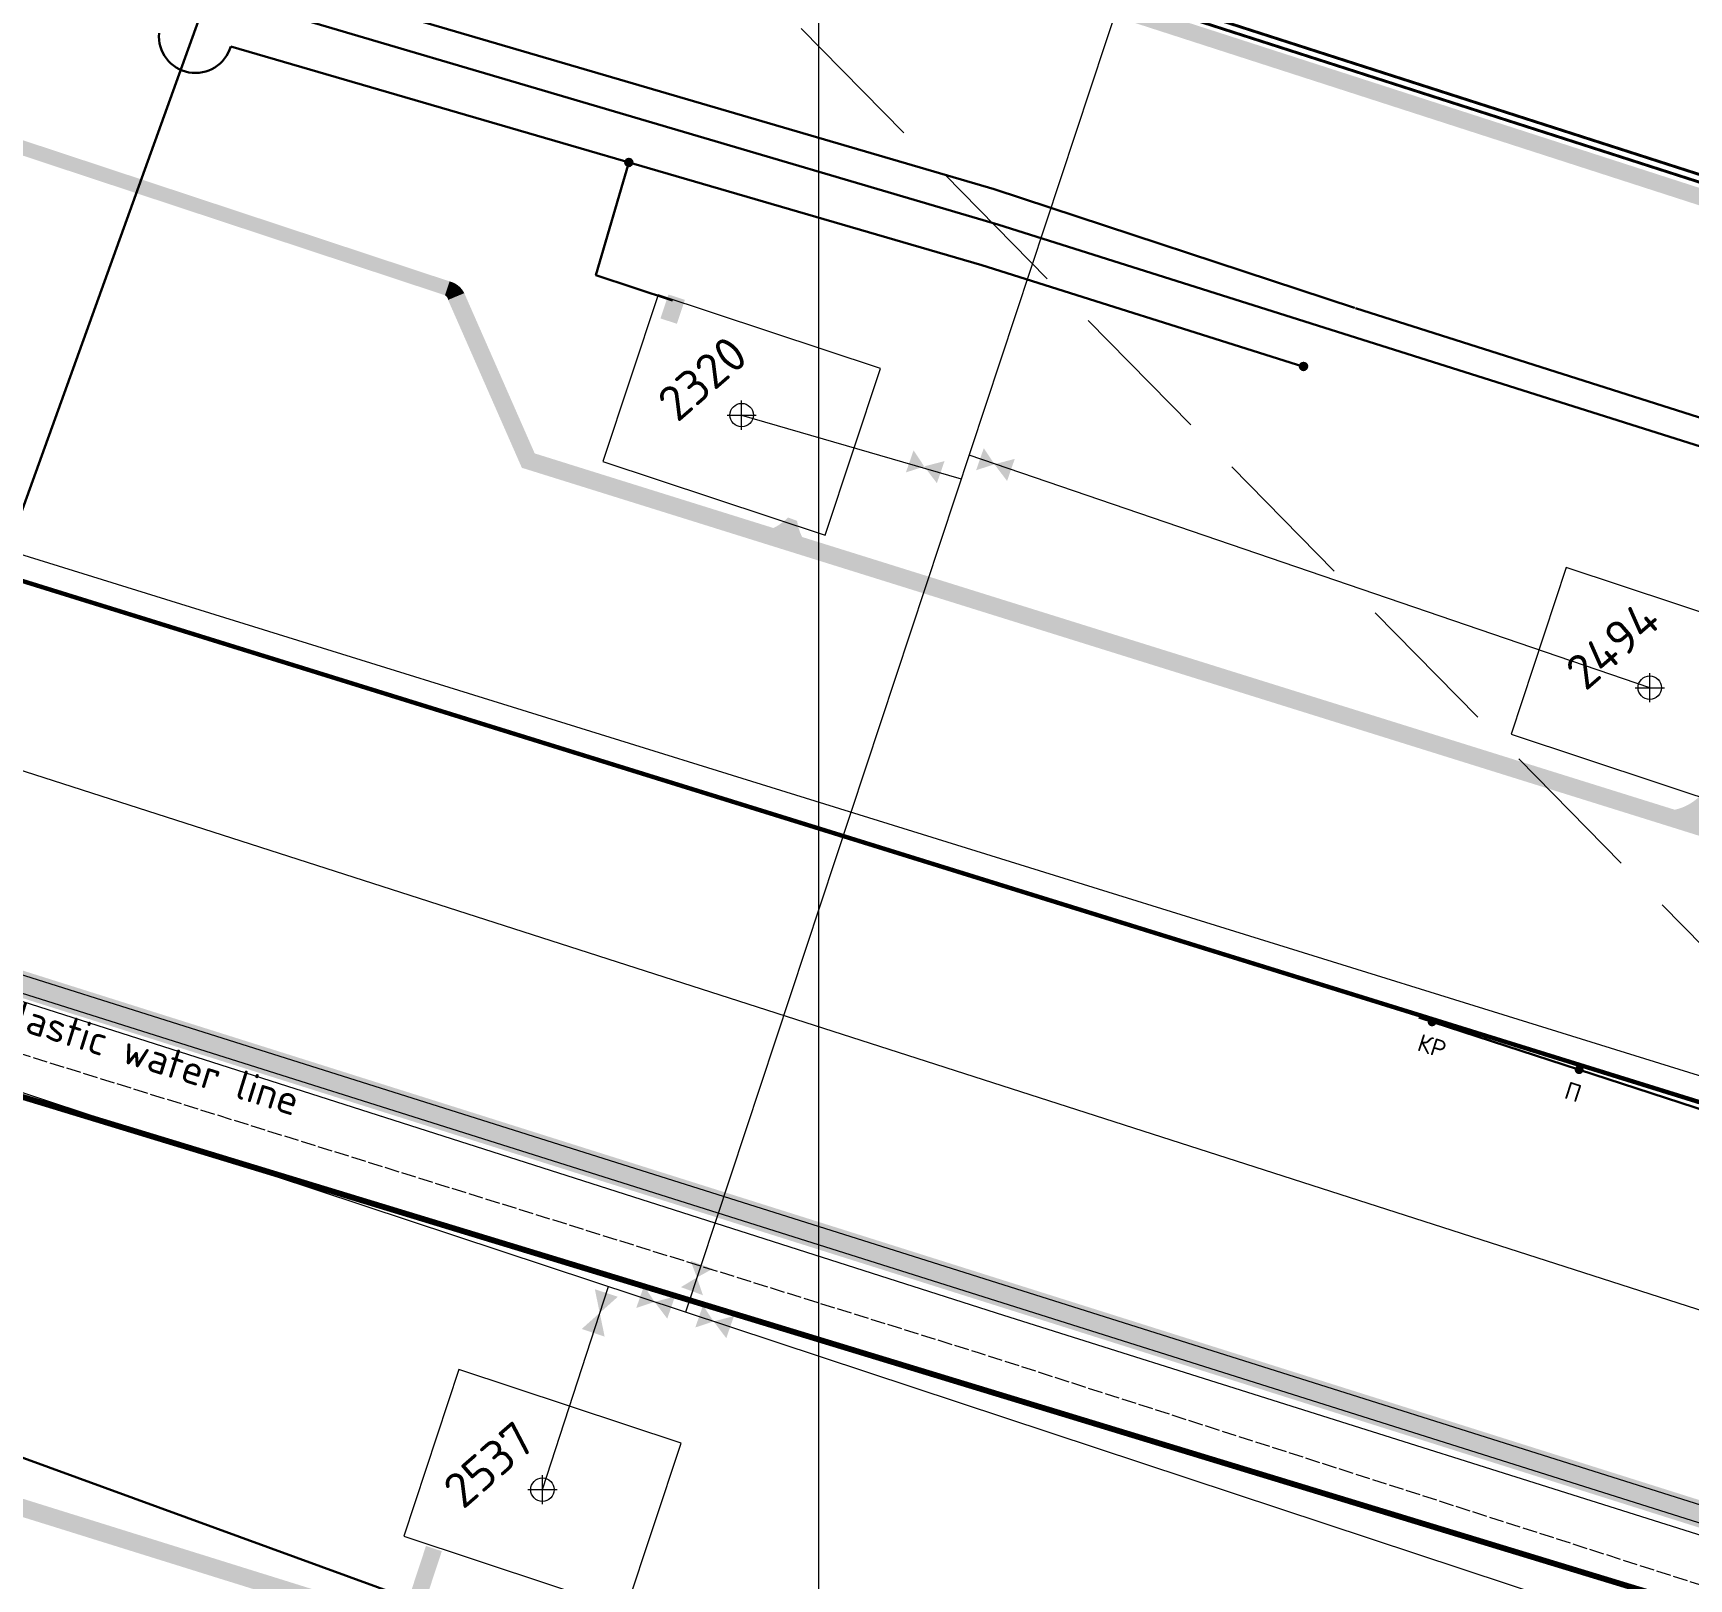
# Model space of a CAD drawing. Header units: millimetres. Extents: x 519 to 9564855, y -810 to 5021775.
# Drawn here: x 9536732 to 9537297, y 4996447 to 4996976 of the extents above; entities that cross this region are included whole.
import ezdxf

# ---------------------------------------------------------------- set-up
doc = ezdxf.new("R2010")
doc.units = ezdxf.units.MM
doc.header["$LTSCALE"] = 2
doc.header["$MEASUREMENT"] = 0
doc.header["$PDMODE"] = 2
doc.header["$PDSIZE"] = 5
for name, pattern in [('92051501$0$GROUND2', [35, 25, -10]), ('ACAD_ISO02W100', [15, 12, -3]), ('DASHED2', [9.525, 6.35, -3.175]), ('Коллектор общий', [11, 5, -1, 5])]:
    doc.linetypes.add(name, pattern=pattern)
for name, color, linetype in [('Existing roads', 41, 'Continuous'), ('FIBERGLASS', 212, 'Continuous'), ('Future Roads', 44, 'Continuous'), ('GRID_PULKOVO', 7, 'Continuous'), ('New disposal wells', 191, 'Continuous'), ('OilColl&Flowlines', 3, 'Continuous'), ('PPLINE_WAT', 7, 'WTR_LINE'), ('ROAD_FIELD', 255, '92051501$0$GROUND2'), ('ROAD_GROUND', 9, 'Continuous'), ('Stage 10 wells', 7, 'Continuous'), ('МГ-земельный участок', 7, 'Continuous')]:
    doc.layers.add(name, color=color, linetype=linetype)
for name, color, linetype, lineweight in [('Оптиковолоконный кабель', 220, 'CAB6', 20), ('Скв на 2025 допы от ХеКай', 204, 'Continuous', 0), ('Электро', 1, 'Continuous', 30), ('Электроснаб', 1, 'Continuous', 18), ('Электроснабжене', 1, 'Continuous', 18)]:
    doc.layers.add(name, color=color, linetype=linetype, lineweight=lineweight)
doc.styles.add('92051501$0$STANDARD', font='simplex.shx')
doc.styles.add('Elect', font='isocpeur.ttf')
doc.styles.get("Standard").update_dxf_attribs({"font": 'isocpeur.ttf', "width": 0.5})
doc.linetypes.add('_GP_B3', pattern='A,100,-6,["В3",Standard,S=5,R=0,X=-3,Y=-2.5],-8', length=114)
doc.linetypes.add('CAB', pattern='A,0.7,-0.43403,["K",Standard,S=0.9,R=0,X=-0.4,Y=-0.3],-0.8', length=1.93403)
doc.linetypes.add('CAB6', pattern='A,0.9,-0.9,["6",Standard,S=0.9,R=0,X=-0.8,Y=-0.4],11', length=12.8)
doc.linetypes.add('WTR_LINE', pattern='A,0.5,-0.2,["W",92051501$0$STANDARD,S=0.1,R=0,X=-0.1,Y=-0.05],-0.05', length=0.75)

msp = doc.modelspace()

# ---------------------------------------------------------------- hatches: boundary and pattern name
at = {"layer": 'Future Roads', "linetype": 'ByBlock', "lineweight": 0, "ltscale": 25}
h = msp.add_hatch(color=256, dxfattribs=at)
h.paths.add_polyline_path([(9536991.06878, 4996809.42512), (9536992.65602, 4996808.82836, 0.155118741), (9536997.18868, 4996799.29135), (9536988.63308, 4996802.04449)])
h.paths.add_polyline_path([(9536989.54308, 4996809.99875), (9536991.06878, 4996809.42512), (9536988.63308, 4996802.04449), (9536979.83714, 4996804.87497, 0.161550784)])
h = msp.add_hatch(color=256, dxfattribs=at)
h.paths.add_polyline_path([(9537303.04625, 4996714.44693), (9537304.63349, 4996713.85017, 0.155118741), (9537309.16614, 4996704.31316), (9537300.61054, 4996707.0663)])
h.paths.add_polyline_path([(9537301.52055, 4996715.02056), (9537303.04625, 4996714.44693), (9537300.61054, 4996707.0663), (9537291.81461, 4996709.89678, 0.161550784)])
at = {"layer": 'Электро'}
h = msp.add_hatch(color=256, dxfattribs=at)
edge = h.paths.add_edge_path()
edge.add_arc((9536935.12446, 4996931.38551), 1.2343, 0, 360)
msp.add_hatch(color=256, dxfattribs=at).paths.add_polyline_path([(9536945.95689, 4996878.05217), (9536951.56912, 4996876.19518), (9536954.27635, 4996884.37704), (9536948.66412, 4996886.23403)])
h = msp.add_hatch(color=256, dxfattribs=at)
edge = h.paths.add_edge_path()
edge.add_arc((9537165.76003, 4996861.64132), 1.2343, 0, 360)
at = {"layer": 'Электроснаб', "lineweight": 0}
h = msp.add_hatch(color=1, dxfattribs=at)
edge = h.paths.add_edge_path()
edge.add_arc((9536935.12446, 4996931.38551), 1.2343, 0, 360)
msp.add_hatch(color=1, dxfattribs=at).paths.add_polyline_path([(9536945.95689, 4996878.05217), (9536951.56912, 4996876.19518), (9536954.27635, 4996884.37704), (9536948.66412, 4996886.23403)])
at = {"layer": 'Электроснаб', "linetype": 'ByBlock', "lineweight": 0}
h = msp.add_hatch(color=1, dxfattribs=at)
edge = h.paths.add_edge_path()
edge.add_arc((9537165.76003, 4996861.64132), 1.2343, 0, 360)
at = {"layer": 'Электроснабжене', "lineweight": 0}
h = msp.add_hatch(color=1, dxfattribs=at)
edge = h.paths.add_edge_path()
edge.add_arc((9536935.12446, 4996931.38551), 1.2343, 0, 360)
msp.add_hatch(color=1, dxfattribs=at).paths.add_polyline_path([(9536945.95689, 4996878.05217), (9536951.56912, 4996876.19518), (9536954.27635, 4996884.37704), (9536948.66412, 4996886.23403)])
at = {"layer": 'Электроснабжене', "linetype": 'ByBlock', "lineweight": 0}
h = msp.add_hatch(color=1, dxfattribs=at)
edge = h.paths.add_edge_path()
edge.add_arc((9537165.76003, 4996861.64132), 1.2343, 0, 360)

# ---------------------------------------------------------------- linework, layer by layer
at = {"layer": 'DEFPOINTS', "color": 1, "lineweight": 0, "ltscale": 80}
for p in [(9536973.7, 4996845), (9537284.1, 4996751.8), (9536905.6, 4996477.6)]:
    msp.add_point(p, dxfattribs=at)
at = {"layer": 'Existing roads', "lineweight": 0, "const_width": 5.7, "flags": 128}
msp.add_lwpolyline([(9534695.73982, 4997761.97529), (9537987.91265, 4996697.63345)], dxfattribs=at)
at = {"layer": 'FIBERGLASS', "lineweight": 0, "const_width": 1}
for points in [[(9535085.72343, 4997637.29764), (9537983.34114, 4996705.15232), (9538036.41897, 4996871.78691), (9539300.70304, 4996479.46424), (9539854.97263, 4997035.43373), (9541157.78752, 4996595.10264)], [(9537068.05, 4997002.22187), (9537981.72, 4996708.3), (9538034.79, 4996874.91), (9539300, 4996482.3), (9539854.3, 4997038.3), (9541302.5903, 4996549.89746), (9542161.1, 4996901.3), (9542450.6, 4996805.7), (9542706.4, 4996882.9), (9542843.8, 4997304.1), (9543427.4, 4997108.5), (9543551.3, 4997487.2), (9544168.068, 4997275.346), (9544226.79603, 4997449.75375)]]:
    msp.add_lwpolyline(points, dxfattribs=at)
at = {"layer": 'Future Roads', "linetype": 'ByBlock', "lineweight": 0, "elevation": -0.00006}
msp.add_lwpolyline([(9535079.00295, 4997481.96777, 5, 5, 0), (9536873.08636, 4996888.33807, 5, 6, -0.216731989), (9536876.1258, 4996885.52688, 6, 6, 0), (9536901.38244, 4996828.03188, 6, 6, 0)], format="xyseb", dxfattribs=at)
at = {"layer": 'Future Roads', "linetype": 'ByBlock', "lineweight": 0, "ltscale": 25, "const_width": 6}
msp.add_lwpolyline([(9536899.51333, 4996829.82692), (9537684.74234, 4996584.32422)], dxfattribs=at)
at = {"layer": 'Future Roads', "linetype": 'ByBlock', "lineweight": 0, "ltscale": 25}
msp.add_lwpolyline([(9536601.9955, 4996510.69053, 6, 6, 0), (9537543.9039, 4996216.58203, 6, 5.7, 0.409725856), (9537550.14368, 4996219.79106, 5.7, 5.7, 0), (9537558.22685, 4996244.3422, 5.7, 5.7, 0)], format="xyseb", dxfattribs=at)
at = {"layer": 'Future Roads', "linetype": 'ByBlock', "lineweight": 0, "ltscale": 25, "const_width": 5.7, "flags": 128}
msp.add_lwpolyline([(9536859.56823, 4996430.30864), (9536868.51101, 4996457.46139)], dxfattribs=at)
at = {"layer": 'GRID_PULKOVO', "lineweight": 0}
msp.add_line((9537000, 5010000), (9537000, 4992000), dxfattribs=at)
at = {"layer": 'New disposal wells', "color": 84, "linetype": 'ByBlock', "lineweight": 0, "ltscale": 25}
msp.add_line((9540707, 4995444), (9536707.0066, 4996729.99813), dxfattribs=at)
at = {"layer": 'OilColl&Flowlines', "linetype": 'ByBlock', "lineweight": 0, "ltscale": 25}
msp.add_line((9537185.23189, 4997235.63385), (9536954.49779, 4996538.30314), dxfattribs=at)
at = {"layer": 'OilColl&Flowlines', "color": 3, "linetype": 'ByBlock', "lineweight": 0, "ltscale": 25}
for p, q in [((9536973.7, 4996845), (9537048.78118, 4996823.24891)), ((9537284.1, 4996751.8), (9537051.4389, 4996831.28114)), ((9537633.98888, 4996313.47185), (9536233.64398, 4996776.82061)), ((9536905.6, 4996477.6), (9536928.16688, 4996547.01556))]:
    msp.add_line(p, q, dxfattribs=at)
at = {"layer": 'OilColl&Flowlines', "color": 3, "linetype": 'ByBlock', "lineweight": 0}
for points in [[(9537055.15196, 4996829.90797, 8, 0, 0), (9537060.098, 4996828.19292, 0, 8, 0), (9537065.73859, 4996826.23704, 8, 8, 0)], [(9537031.15505, 4996829.15957, 8, 0, 0), (9537036.10109, 4996827.44452, 0, 8, 0), (9537041.74168, 4996825.48864, 8, 8, 0)], [(9536960.00767, 4996554.47077, 8, 0, 0), (9536958.41204, 4996550.13289, 0, 8, 0), (9536956.69276, 4996545.45887, 8, 8, 0)], [(9536938.99661, 4996543.5107, 8, 0, 0), (9536943.94265, 4996541.79565, 0, 8, 0), (9536949.58324, 4996539.83976, 8, 8, 0)], [(9536959.17048, 4996536.83553, 8, 0, 0), (9536964.11652, 4996535.12048, 0, 8, 0), (9536969.75711, 4996533.16459, 8, 8, 0)]]:
    msp.add_lwpolyline(points, format="xyseb", dxfattribs=at)
for points in [[(9536931.37438, 4996543.53649), (9536925.19436, 4996538.03192), (9536923.51727, 4996546.13626)], [(9536926.87144, 4996529.92758), (9536919.01433, 4996532.52736), (9536925.19436, 4996538.03192)]]:
    msp.add_solid(points, dxfattribs=at)
at = {"layer": 'PPLINE_WAT', "color": 30, "linetype": 'Коллектор общий', "lineweight": 0, "ltscale": 0.5, "true_color": 0xf26722, "flags": 128}
msp.add_lwpolyline([(9535046.36127, 4997288.56149), (9535148.47954, 4997170.25035), (9535148.47954, 4997170.25035), (9535148.47954, 4997170.25035), (9535148.47954, 4997170.25035), (9535180.25997, 4997160.27006), (9535215.65594, 4997149.15436), (9535270.41631, 4997131.95748), (9535314.69221, 4997118.05314), (9535387.00053, 4997095.34553), (9535485.08724, 4997064.44103), (9535475.8257, 4997036.2876), (9535898.18312, 4996893.12047), (9536103.66, 4996826.34), (9536714.28026, 4996630.74607), (9537054.54945, 4996524.46369), (9537566.5859, 4996359.7184), (9537781.33681, 4996067.54544)], dxfattribs=at)
at = {"layer": 'PPLINE_WAT', "color": 5, "linetype": '_GP_B3', "lineweight": 0, "ltscale": 0.01, "flags": 128}
msp.add_lwpolyline([(9535082.92219, 4997211.76586), (9535233.59197, 4997261.4994), (9539077.337, 4996067.316)], dxfattribs=at)
at = {"layer": 'ROAD_FIELD', "lineweight": 0, "flags": 128}
msp.add_lwpolyline([(9536249.754, 4997694.739), (9536277.585, 4997634.946), (9536308.49985, 4997597.70918), (9536412.106, 4997558.371), (9536482.68061, 4997513.85071), (9536525.90803, 4997464.29797), (9536699.73709, 4997283.46107), (9536922.398, 4997050.137), (9537362.867, 4996601.704), (9537410.54807, 4996550.21682)], dxfattribs=at)
at = {"layer": 'ROAD_GROUND', "color": 8, "lineweight": 0, "const_width": 9}
msp.add_lwpolyline([(9537925.40565, 4996067.0467), (9537972.89153, 4996202.62088), (9537976.81698, 4996238.90735), (9537957.49942, 4996261.95777), (9535992.42625, 4996882.70704)], dxfattribs=at)
at = {"layer": 'ROAD_GROUND', "lineweight": 0}
for points in [[(9537928.237, 4996066.055), (9537975.837, 4996201.955), (9537979.937, 4996239.855), (9537959.237, 4996264.555), (9535993.32991, 4996885.56771)], [(9537922.5743, 4996068.03841), (9537969.94606, 4996203.28677), (9537973.69696, 4996237.95969), (9537955.76184, 4996259.36053), (9535992.47223, 4996879.5464)]]:
    msp.add_lwpolyline(points, dxfattribs=at)
at = {"layer": 'Stage 10 wells', "color": 0, "linetype": 'ByBlock', "lineweight": 0}
for points in [[(9536926.28202, 4996829.07759), (9537002.26255, 4996803.93701), (9537021.11798, 4996860.92241), (9536945.13745, 4996886.06299)], [(9537236.68202, 4996735.87759), (9537312.66255, 4996710.73701), (9537331.51798, 4996767.72241), (9537255.53745, 4996792.86299)], [(9536858.18202, 4996461.67759), (9536934.16255, 4996436.53701), (9536953.01798, 4996493.52241), (9536877.03745, 4996518.66299)]]:
    msp.add_lwpolyline(points, close=True, dxfattribs=at)
for centre in [(9536973.7, 4996845), (9537284.1, 4996751.8), (9536905.6, 4996477.6)]:
    msp.add_circle(centre, 4, dxfattribs=at)
for p in [(9536973.7, 4996845), (9537284.1, 4996751.8), (9536905.6, 4996477.6)]:
    msp.add_point(p, dxfattribs=at)
at = {"layer": 'МГ-земельный участок', "color": 0, "linetype": 'DASHED2', "lineweight": 25, "ltscale": 5, "const_width": 2}
msp.add_lwpolyline([(9522167.80801, 4999999.48247), (9521654, 5002362), (9522840, 5002532), (9525642, 5002155), (9528521, 5002235), (9531281, 5003464), (9533105, 5001043), (9546614, 4998215), (9544978, 4995525), (9543652, 4996420), (9539605, 4995735), (9529554.6705, 4998798.09585), (9529554.71722, 4998845.23995), (9529525.402, 4998845.269), (9529525.36994, 4998882.97318), (9529309.91997, 4998882.84552), (9526935, 5000017), (9526935, 4999132), (9522906, 5001105), (9522683.367, 5000265.06642), (9522496, 5000315)], close=True, dxfattribs=at)
at = {"layer": 'Оптиковолоконный кабель', "linetype": 'CAB', "lineweight": 0, "ltscale": 0.5, "elevation": -39.9038}
msp.add_lwpolyline([(9535706.976, 4996967.7849), (9535889.9118, 4996908.132), (9536172.203, 4996823.0968), (9536637.7936, 4996673.2783), (9537063.1539, 4996537.2587), (9537966.555, 4996252.0912), (9537974.7377, 4996235.4108), (9537974.3773, 4996220.8647), (9537958.0942, 4996168.5205), (9537919.4849, 4996062.867)], dxfattribs=at)
at = {"layer": 'Скв на 2025 допы от ХеКай', "color": 244, "linetype": 'ACAD_ISO02W100', "lineweight": 0, "true_color": 0x991b1e, "const_width": 1.5, "elevation": 23.89046}
msp.add_lwpolyline([(9534979.02349, 4997234.22329), (9534991.48963, 4997272.62823), (9535106.23171, 4997237.03287), (9535120.56024, 4997221.5405), (9535244.12576, 4997249.5346), (9537470.7969, 4996557.32601), (9537504.74657, 4996520.61879), (9537600.25634, 4996490.98969), (9537649.02056, 4996502.03736), (9538159.70206, 4996343.61342), (9538350.7216, 4996284.35522), (9538541.74114, 4996225.09702), (9538732.76507, 4996165.85294), (9538761.24948, 4996157.00101), (9538828.27048, 4996136.20971), (9538923.447, 4996105.53229), (9538983.87776, 4996085.78217), (9539109.12615, 4996467.2582), (9539371.99663, 4997269.22699), (9539580.04443, 4997902.88986), (9539655.17686, 4998179.87523), (9539745.95467, 4998456.36228), (9539768.58854, 4998525.29955), (9539771.34729, 4998524.39378)], dxfattribs=at)
at = {"layer": 'Электро', "ltscale": 0.05}
for p, q in [((9536627.9837, 4996535.84712, 0), (9536800.79071, 4997015.1957, 0)), ((9536808.62856, 4996995.89636, -0.00006), (9537060.04214, 4996922.2416)), ((9536945.14951, 4996409.38013, 0), (9535668.99919, 4996873.97039, 0))]:
    msp.add_line(p, q, dxfattribs=at)
at = {"layer": 'Электро'}
for p, q in [((9536808.62856, 4996995.89636, -0.00006), (9537060.04214, 4996922.2416)), ((9536803.06771, 4996986.24291, -0.00005), (9537061.30214, 4996910.1816)), ((9536799.04265, 4996971.04128, -0.00004), (9537055.79214, 4996896.2216)), ((9536923.90022, 4996892.86865), (9536935.12715, 4996931.39474, -0.00002)), ((9537060.04214, 4996922.2416), (9537183.17457, 4996881.69827)), ((9537061.30214, 4996910.1816), (9537562.81377, 4996751.50663)), ((9537055.79214, 4996896.2216), (9537165.49714, 4996861.65268)), ((9536950.11411, 4996884.19495), (9536923.90022, 4996892.86865)), ((9537183.47647, 4996881.60052), (9537556.07719, 4996762.98087)), ((9537205.1464, 4996638.99661), (9537309.43155, 4996605.11231))]:
    msp.add_line(p, q, dxfattribs=at)
at = {"layer": 'Электро', "const_width": 1.5}
for points in [[(9537208.97723, 4996637.75189, 1), (9537210.40381, 4996637.28837, 1)], [(9537259.24603, 4996621.41857, 1), (9537260.67261, 4996620.95505, 1)]]:
    msp.add_lwpolyline(points, format="xyb", close=True, dxfattribs=at)
at = {"layer": 'Электро'}
for centre in [(9536935.12446, 4996931.38551, -0.00002), (9537165.76003, 4996861.64132)]:
    msp.add_circle(centre, 1.2343, dxfattribs=at)
msp.add_arc((9536787.02345, 4996974.46612, -0.00004), 12.49763, 174.8089208, 344.0952319, dxfattribs=at)
at = {"layer": 'Электроснаб', "color": 1, "lineweight": 0, "ltscale": 0.05}
for p, q in [((9536627.9837, 4996535.84712, 0), (9536800.79071, 4997015.1957, 0)), ((9536808.62856, 4996995.89636, -0.00006), (9537060.04214, 4996922.2416)), ((9536945.14951, 4996409.38013, 0), (9535668.99919, 4996873.97039, 0))]:
    msp.add_line(p, q, dxfattribs=at)
at = {"layer": 'Электроснаб', "color": 1, "linetype": 'ByBlock', "lineweight": 0}
for p, q in [((9536808.62856, 4996995.89636, -0.00006), (9537060.04214, 4996922.2416)), ((9536803.06771, 4996986.24291, -0.00005), (9537061.30214, 4996910.1816)), ((9536799.04265, 4996971.04128, -0.00004), (9537055.79214, 4996896.2216)), ((9536923.90022, 4996892.86865), (9536935.12715, 4996931.39474, -0.00002)), ((9537060.04214, 4996922.2416), (9537183.17457, 4996881.69827)), ((9537061.30214, 4996910.1816), (9537562.81377, 4996751.50663)), ((9537055.79214, 4996896.2216), (9537165.49714, 4996861.65268)), ((9536950.11411, 4996884.19495), (9536923.90022, 4996892.86865)), ((9537183.47647, 4996881.60052), (9537556.07719, 4996762.98087))]:
    msp.add_line(p, q, dxfattribs=at)
at = {"layer": 'Электроснаб', "color": 1, "lineweight": 0}
msp.add_line((9537205.1464, 4996638.99661), (9537309.43155, 4996605.11231), dxfattribs=at)
at = {"layer": 'Электроснаб', "color": 1, "lineweight": 0, "const_width": 1.5}
for points in [[(9537208.97723, 4996637.75189, 1), (9537210.40381, 4996637.28837, 1)], [(9537259.24603, 4996621.41857, 1), (9537260.67261, 4996620.95505, 1)]]:
    msp.add_lwpolyline(points, format="xyb", close=True, dxfattribs=at)
at = {"layer": 'Электроснаб', "color": 1, "lineweight": 0}
msp.add_circle((9536935.12446, 4996931.38551, -0.00002), 1.2343, dxfattribs=at)
at = {"layer": 'Электроснаб', "color": 1, "linetype": 'ByBlock', "lineweight": 0}
msp.add_circle((9537165.76003, 4996861.64132), 1.2343, dxfattribs=at)
msp.add_arc((9536787.02345, 4996974.46612, -0.00004), 12.49763, 174.8089208, 344.0952319, dxfattribs=at)
at = {"layer": 'Электроснабжене', "color": 1, "lineweight": 0, "ltscale": 0.05}
for p, q in [((9536627.9837, 4996535.84712, 0), (9536800.79071, 4997015.1957, 0)), ((9536808.62856, 4996995.89636, -0.00006), (9537060.04214, 4996922.2416)), ((9536945.14951, 4996409.38013, 0), (9535668.99919, 4996873.97039, 0))]:
    msp.add_line(p, q, dxfattribs=at)
at = {"layer": 'Электроснабжене', "color": 1, "linetype": 'ByBlock', "lineweight": 0}
for p, q in [((9536808.62856, 4996995.89636, -0.00006), (9537060.04214, 4996922.2416)), ((9536803.06771, 4996986.24291, -0.00005), (9537061.30214, 4996910.1816)), ((9536799.04265, 4996971.04128, -0.00004), (9537055.79214, 4996896.2216)), ((9536923.90022, 4996892.86865), (9536935.12715, 4996931.39474, -0.00002)), ((9537060.04214, 4996922.2416), (9537183.17457, 4996881.69827)), ((9537061.30214, 4996910.1816), (9537562.81377, 4996751.50663)), ((9537055.79214, 4996896.2216), (9537165.49714, 4996861.65268)), ((9536950.11411, 4996884.19495), (9536923.90022, 4996892.86865)), ((9537183.47647, 4996881.60052), (9537556.07719, 4996762.98087))]:
    msp.add_line(p, q, dxfattribs=at)
at = {"layer": 'Электроснабжене', "color": 1, "lineweight": 0}
msp.add_line((9537205.1464, 4996638.99661), (9537309.43155, 4996605.11231), dxfattribs=at)
at = {"layer": 'Электроснабжене', "color": 1, "lineweight": 0, "const_width": 1.5}
for points in [[(9537208.97723, 4996637.75189, 1), (9537210.40381, 4996637.28837, 1)], [(9537259.24603, 4996621.41857, 1), (9537260.67261, 4996620.95505, 1)]]:
    msp.add_lwpolyline(points, format="xyb", close=True, dxfattribs=at)
at = {"layer": 'Электроснабжене', "color": 1, "lineweight": 0}
msp.add_circle((9536935.12446, 4996931.38551, -0.00002), 1.2343, dxfattribs=at)
at = {"layer": 'Электроснабжене', "color": 1, "linetype": 'ByBlock', "lineweight": 0}
msp.add_circle((9537165.76003, 4996861.64132), 1.2343, dxfattribs=at)
msp.add_arc((9536787.02345, 4996974.46612, -0.00004), 12.49763, 174.8089208, 344.0952319, dxfattribs=at)

# ---------------------------------------------------------------- texts
at = {"layer": 'PPLINE_WAT', "color": 0, "linetype": 'ByBlock', "lineweight": 0, "insert": (9536713.55516, 4996649.15122), "char_height": 10, "width": 491.3219, "attachment_point": 1, "rotation": 342.691556, "style": 'Elect'}
msp.add_mtext(' Plastic water line', dxfattribs=at)
at = {"layer": 'Stage 10 wells', "color": 0, "linetype": 'ByBlock', "lineweight": 0, "style": 'Elect'}
for s, p in [('2320', (9536951.76603, 4996842.20719)), ('2494', (9537262.14936, 4996750.35229)), ('2537', (9536878.49349, 4996470.56386))]:
    msp.add_text(s, height=12, rotation=41, dxfattribs=at).set_placement(p)
at = {"layer": 'Электроснаб', "color": 1, "lineweight": 0}
for s, p in [('КР', (9537204.18934, 4996627.86029)), ('П', (9537254.45814, 4996611.52697))]:
    msp.add_text(s, height=6, rotation=342, dxfattribs=at).set_placement(p)

doc.saveas('drawing.dxf')
